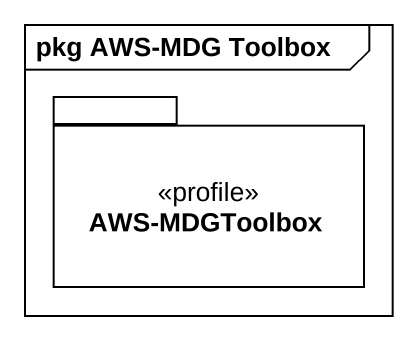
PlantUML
@startuml
mainframe pkg AWS-MDG Toolbox
package "AWS-MDGToolbox" as AWS_MDGToolbox <<profile>> {
}
@enduml
